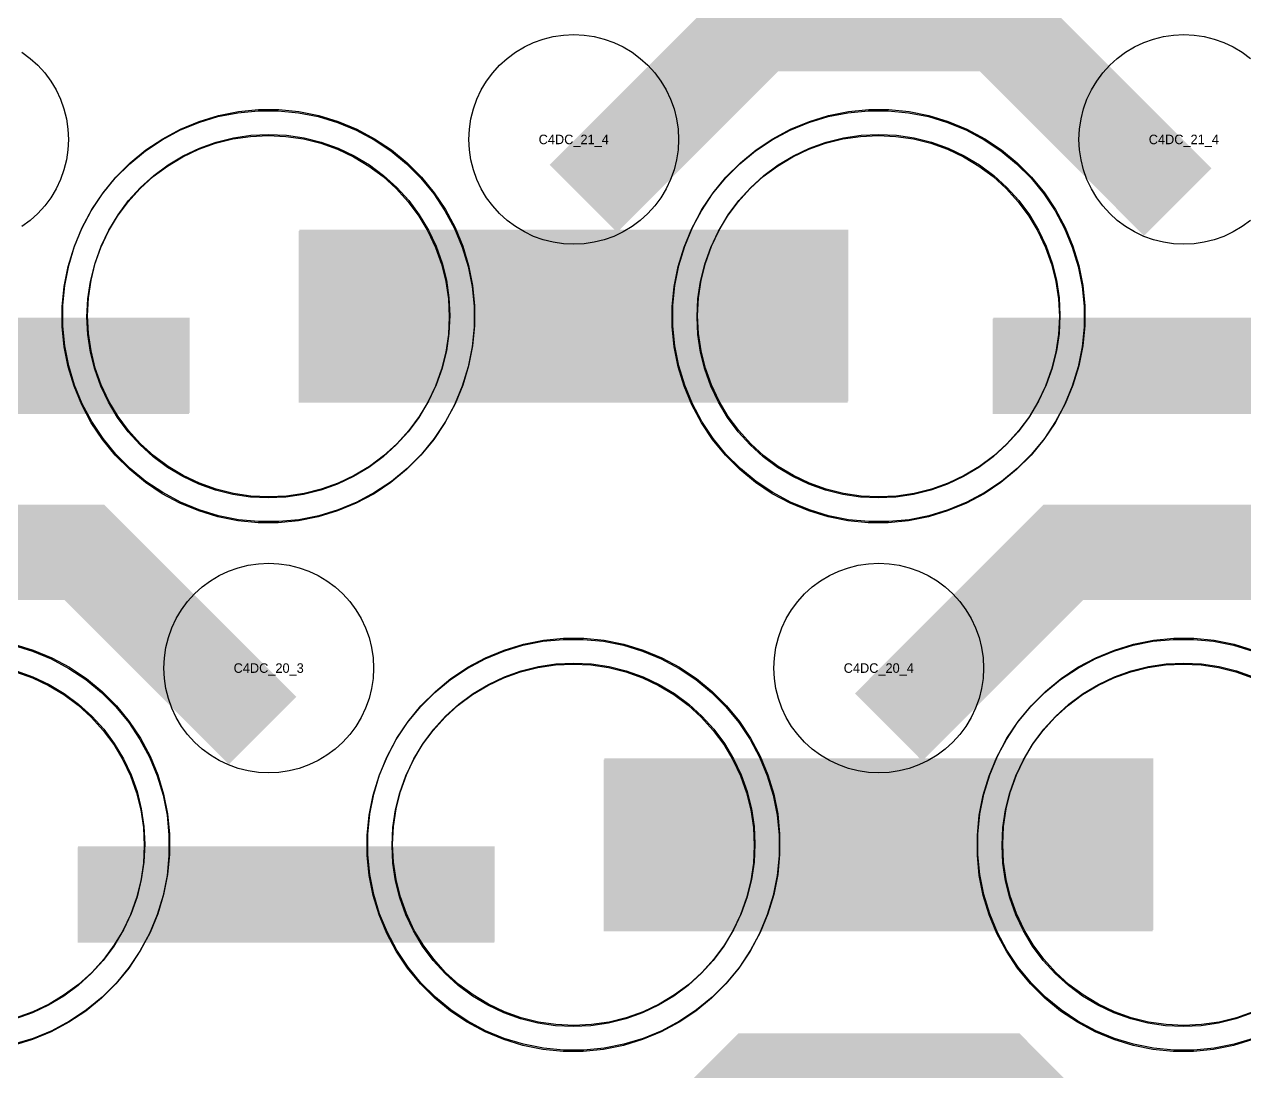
# Model space of a CAD drawing. Extents: x -11880 to 11880, y -14992 to 14992.
# Drawn here: x -10864.1 to -10544.1, y -12127.9 to -11853.4 of the extents above; entities that cross this region are included whole.
import ezdxf
from ezdxf.enums import TextEntityAlignment as Align

# ---------------------------------------------------------------- set-up
doc = ezdxf.new("R2010")
doc.units = 0
doc.header["$MEASUREMENT"] = 0
for name, color, linetype in [('GDS_775_DT_237', 138, 'CONTINUOUS'), ('RDL1_FS', 34, 'CONTINUOUS'), ('RDL_BS', 160, 'CONTINUOUS')]:
    doc.layers.add(name, color=color, linetype=linetype)

msp = doc.modelspace()

# ---------------------------------------------------------------- linework, layer by layer
at = {"layer": 'RDL1_FS', "color": 241, "true_color": 0xf7abae}
for points in [[(-10800.149, -11977.511), (-10804.806, -11977.282), (-10809.417, -11976.598), (-10813.94, -11975.466), (-10818.33, -11973.894), (-10822.544, -11971.902), (-10826.544, -11969.504), (-10830.289, -11966.726), (-10833.743, -11963.596), (-10836.873, -11960.142), (-10839.651, -11956.397), (-10842.049, -11952.397), (-10844.041, -11948.183), (-10845.613, -11943.793), (-10846.745, -11939.27), (-10847.429, -11934.659), (-10847.658, -11930.002), (-10847.429, -11925.345), (-10846.745, -11920.734), (-10845.613, -11916.211), (-10844.041, -11911.821), (-10842.049, -11907.607), (-10839.651, -11903.607), (-10836.873, -11899.862), (-10833.743, -11896.408), (-10830.289, -11893.278), (-10826.544, -11890.5), (-10822.544, -11888.102), (-10818.33, -11886.11), (-10813.94, -11884.538), (-10809.417, -11883.406), (-10804.806, -11882.722), (-10800.149, -11882.493), (-10795.492, -11882.722), (-10790.881, -11883.406), (-10786.358, -11884.538), (-10781.968, -11886.11), (-10777.754, -11888.102), (-10773.754, -11890.5), (-10770.009, -11893.278), (-10766.555, -11896.408), (-10763.425, -11899.862), (-10760.647, -11903.607), (-10758.249, -11907.607), (-10756.257, -11911.821), (-10754.685, -11916.211), (-10753.553, -11920.734), (-10752.869, -11925.345), (-10752.64, -11930.002), (-10752.869, -11934.659), (-10753.553, -11939.27), (-10754.685, -11943.793), (-10756.257, -11948.183), (-10758.249, -11952.397), (-10760.647, -11956.397), (-10763.425, -11960.142), (-10766.555, -11963.596), (-10770.009, -11966.726), (-10773.754, -11969.504), (-10777.754, -11971.902), (-10781.968, -11973.894), (-10786.358, -11975.466), (-10790.881, -11976.598), (-10795.492, -11977.282)], [(-10640.149, -11977.511), (-10644.806, -11977.282), (-10649.417, -11976.598), (-10653.94, -11975.466), (-10658.33, -11973.894), (-10662.544, -11971.902), (-10666.544, -11969.504), (-10670.289, -11966.726), (-10673.743, -11963.596), (-10676.873, -11960.142), (-10679.651, -11956.397), (-10682.049, -11952.397), (-10684.041, -11948.183), (-10685.613, -11943.793), (-10686.745, -11939.27), (-10687.429, -11934.659), (-10687.658, -11930.002), (-10687.429, -11925.345), (-10686.745, -11920.734), (-10685.613, -11916.211), (-10684.041, -11911.821), (-10682.049, -11907.607), (-10679.651, -11903.607), (-10676.873, -11899.862), (-10673.743, -11896.408), (-10670.289, -11893.278), (-10666.544, -11890.5), (-10662.544, -11888.102), (-10658.33, -11886.11), (-10653.94, -11884.538), (-10649.417, -11883.406), (-10644.806, -11882.722), (-10640.149, -11882.493), (-10635.492, -11882.722), (-10630.881, -11883.406), (-10626.358, -11884.538), (-10621.968, -11886.11), (-10617.754, -11888.102), (-10613.754, -11890.5), (-10610.009, -11893.278), (-10606.555, -11896.408), (-10603.425, -11899.862), (-10600.647, -11903.607), (-10598.249, -11907.607), (-10596.257, -11911.821), (-10594.685, -11916.211), (-10593.553, -11920.734), (-10592.869, -11925.345), (-10592.64, -11930.002), (-10592.869, -11934.659), (-10593.553, -11939.27), (-10594.685, -11943.793), (-10596.257, -11948.183), (-10598.249, -11952.397), (-10600.647, -11956.397), (-10603.425, -11960.142), (-10606.555, -11963.596), (-10610.009, -11966.726), (-10613.754, -11969.504), (-10617.754, -11971.902), (-10621.968, -11973.894), (-10626.358, -11975.466), (-10630.881, -11976.598), (-10635.492, -11977.282)], [(-10720.149, -12116.076), (-10724.806, -12115.847), (-10729.417, -12115.163), (-10733.94, -12114.031), (-10738.33, -12112.459), (-10742.544, -12110.467), (-10746.544, -12108.069), (-10750.289, -12105.291), (-10753.743, -12102.161), (-10756.873, -12098.707), (-10759.651, -12094.962), (-10762.049, -12090.962), (-10764.041, -12086.748), (-10765.613, -12082.358), (-10766.745, -12077.835), (-10767.429, -12073.224), (-10767.658, -12068.567), (-10767.429, -12063.91), (-10766.745, -12059.299), (-10765.613, -12054.776), (-10764.041, -12050.386), (-10762.049, -12046.172), (-10759.651, -12042.172), (-10756.873, -12038.427), (-10753.743, -12034.973), (-10750.289, -12031.843), (-10746.544, -12029.065), (-10742.544, -12026.667), (-10738.33, -12024.675), (-10733.94, -12023.103), (-10729.417, -12021.971), (-10724.806, -12021.287), (-10720.149, -12021.058), (-10715.492, -12021.287), (-10710.881, -12021.971), (-10706.358, -12023.103), (-10701.968, -12024.675), (-10697.754, -12026.667), (-10693.754, -12029.065), (-10690.009, -12031.843), (-10686.555, -12034.973), (-10683.425, -12038.427), (-10680.647, -12042.172), (-10678.249, -12046.172), (-10676.257, -12050.386), (-10674.685, -12054.776), (-10673.553, -12059.299), (-10672.869, -12063.91), (-10672.64, -12068.567), (-10672.869, -12073.224), (-10673.553, -12077.835), (-10674.685, -12082.358), (-10676.257, -12086.748), (-10678.249, -12090.962), (-10680.647, -12094.962), (-10683.425, -12098.707), (-10686.555, -12102.161), (-10690.009, -12105.291), (-10693.754, -12108.069), (-10697.754, -12110.467), (-10701.968, -12112.459), (-10706.358, -12114.031), (-10710.881, -12115.163), (-10715.492, -12115.847)]]:
    msp.add_lwpolyline(points, close=True, dxfattribs=at)
at = {"layer": 'RDL1_FS'}
for points in [[(-10800, -11977.229), (-10804.657, -11977), (-10809.268, -11976.316), (-10813.791, -11975.184), (-10818.181, -11973.612), (-10822.395, -11971.62), (-10826.395, -11969.222), (-10830.14, -11966.444), (-10833.594, -11963.314), (-10836.724, -11959.86), (-10839.502, -11956.115), (-10841.9, -11952.115), (-10843.892, -11947.901), (-10845.464, -11943.511), (-10846.596, -11938.988), (-10847.28, -11934.377), (-10847.509, -11929.72), (-10847.28, -11925.063), (-10846.596, -11920.452), (-10845.464, -11915.929), (-10843.892, -11911.539), (-10841.9, -11907.325), (-10839.502, -11903.325), (-10836.724, -11899.58), (-10833.594, -11896.126), (-10830.14, -11892.996), (-10826.395, -11890.218), (-10822.395, -11887.82), (-10818.181, -11885.828), (-10813.791, -11884.256), (-10809.268, -11883.124), (-10804.657, -11882.44), (-10800, -11882.211), (-10795.343, -11882.44), (-10790.732, -11883.124), (-10786.209, -11884.256), (-10781.819, -11885.828), (-10777.605, -11887.82), (-10773.605, -11890.218), (-10769.86, -11892.996), (-10766.406, -11896.126), (-10763.276, -11899.58), (-10760.498, -11903.325), (-10758.1, -11907.325), (-10756.108, -11911.539), (-10754.536, -11915.929), (-10753.404, -11920.452), (-10752.72, -11925.063), (-10752.491, -11929.72), (-10752.72, -11934.377), (-10753.404, -11938.988), (-10754.536, -11943.511), (-10756.108, -11947.901), (-10758.1, -11952.115), (-10760.498, -11956.115), (-10763.276, -11959.86), (-10766.406, -11963.314), (-10769.86, -11966.444), (-10773.605, -11969.222), (-10777.605, -11971.62), (-10781.819, -11973.612), (-10786.209, -11975.184), (-10790.732, -11976.316), (-10795.343, -11977)], [(-10640, -11977.229), (-10644.657, -11977), (-10649.268, -11976.316), (-10653.791, -11975.184), (-10658.181, -11973.612), (-10662.395, -11971.62), (-10666.395, -11969.222), (-10670.14, -11966.444), (-10673.594, -11963.314), (-10676.724, -11959.86), (-10679.502, -11956.115), (-10681.9, -11952.115), (-10683.892, -11947.901), (-10685.464, -11943.511), (-10686.596, -11938.988), (-10687.28, -11934.377), (-10687.509, -11929.72), (-10687.28, -11925.063), (-10686.596, -11920.452), (-10685.464, -11915.929), (-10683.892, -11911.539), (-10681.9, -11907.325), (-10679.502, -11903.325), (-10676.724, -11899.58), (-10673.594, -11896.126), (-10670.14, -11892.996), (-10666.395, -11890.218), (-10662.395, -11887.82), (-10658.181, -11885.828), (-10653.791, -11884.256), (-10649.268, -11883.124), (-10644.657, -11882.44), (-10640, -11882.211), (-10635.343, -11882.44), (-10630.732, -11883.124), (-10626.209, -11884.256), (-10621.819, -11885.828), (-10617.605, -11887.82), (-10613.605, -11890.218), (-10609.86, -11892.996), (-10606.406, -11896.126), (-10603.276, -11899.58), (-10600.498, -11903.325), (-10598.1, -11907.325), (-10596.108, -11911.539), (-10594.536, -11915.929), (-10593.404, -11920.452), (-10592.72, -11925.063), (-10592.491, -11929.72), (-10592.72, -11934.377), (-10593.404, -11938.988), (-10594.536, -11943.511), (-10596.108, -11947.901), (-10598.1, -11952.115), (-10600.498, -11956.115), (-10603.276, -11959.86), (-10606.406, -11963.314), (-10609.86, -11966.444), (-10613.605, -11969.222), (-10617.605, -11971.62), (-10621.819, -11973.612), (-10626.209, -11975.184), (-10630.732, -11976.316), (-10635.343, -11977)], [(-10720, -12115.794), (-10724.657, -12115.565), (-10729.268, -12114.881), (-10733.791, -12113.749), (-10738.181, -12112.177), (-10742.395, -12110.185), (-10746.395, -12107.787), (-10750.14, -12105.009), (-10753.594, -12101.879), (-10756.724, -12098.425), (-10759.502, -12094.68), (-10761.9, -12090.68), (-10763.892, -12086.466), (-10765.464, -12082.076), (-10766.596, -12077.553), (-10767.28, -12072.942), (-10767.509, -12068.285), (-10767.28, -12063.628), (-10766.596, -12059.017), (-10765.464, -12054.494), (-10763.892, -12050.104), (-10761.9, -12045.89), (-10759.502, -12041.89), (-10756.724, -12038.145), (-10753.594, -12034.691), (-10750.14, -12031.561), (-10746.395, -12028.783), (-10742.395, -12026.385), (-10738.181, -12024.393), (-10733.791, -12022.821), (-10729.268, -12021.689), (-10724.657, -12021.005), (-10720, -12020.776), (-10715.343, -12021.005), (-10710.732, -12021.689), (-10706.209, -12022.821), (-10701.819, -12024.393), (-10697.605, -12026.385), (-10693.605, -12028.783), (-10689.86, -12031.561), (-10686.406, -12034.691), (-10683.276, -12038.145), (-10680.498, -12041.89), (-10678.1, -12045.89), (-10676.108, -12050.104), (-10674.536, -12054.494), (-10673.404, -12059.017), (-10672.72, -12063.628), (-10672.491, -12068.285), (-10672.72, -12072.942), (-10673.404, -12077.553), (-10674.536, -12082.076), (-10676.108, -12086.466), (-10678.1, -12090.68), (-10680.498, -12094.68), (-10683.276, -12098.425), (-10686.406, -12101.879), (-10689.86, -12105.009), (-10693.605, -12107.787), (-10697.605, -12110.185), (-10701.819, -12112.177), (-10706.209, -12113.749), (-10710.732, -12114.881), (-10715.343, -12115.565)]]:
    msp.add_lwpolyline(points, close=True, dxfattribs=at)
at = {"layer": 'RDL1_FS', "color": 241, "true_color": 0xf7abae}
for points in [[(-10792.147, -11930.002, 45, 45, 0), (-10720.147, -11930.002, 45, 45, 0)], [(-10720.147, -11930.002, 45, 45, 0), (-10648.147, -11930.002, 45, 45, 0)], [(-10712.147, -12068.567, 45, 45, 0), (-10640.147, -12068.567, 45, 45, 0)], [(-10640.147, -12068.567, 45, 45, 0), (-10568.147, -12068.567, 45, 45, 0)]]:
    msp.add_lwpolyline(points, format="xyseb", dxfattribs=at)
at = {"layer": 'RDL1_FS'}
for points in [[(-10791.998, -11929.72, 45, 45, 0), (-10719.998, -11929.72, 45, 45, 0)], [(-10719.998, -11929.72, 45, 45, 0), (-10647.998, -11929.72, 45, 45, 0)], [(-10711.998, -12068.285, 45, 45, 0), (-10639.998, -12068.285, 45, 45, 0)], [(-10639.998, -12068.285, 45, 45, 0), (-10567.998, -12068.285, 45, 45, 0)]]:
    msp.add_lwpolyline(points, format="xyseb", dxfattribs=at)
at = {"layer": 'RDL1_FS', "color": 241, "true_color": 0xf7abae}
for points in [[(-10541.968, -12112.459), (-10546.358, -12114.031), (-10550.881, -12115.163), (-10555.492, -12115.847), (-10560.149, -12116.076), (-10564.806, -12115.847), (-10569.417, -12115.163), (-10573.94, -12114.031), (-10578.33, -12112.459), (-10582.544, -12110.467), (-10586.544, -12108.069), (-10590.289, -12105.291), (-10593.743, -12102.161), (-10596.873, -12098.707), (-10599.651, -12094.962), (-10602.049, -12090.962), (-10604.041, -12086.748), (-10605.613, -12082.358), (-10606.745, -12077.835), (-10607.429, -12073.224), (-10607.658, -12068.567), (-10607.429, -12063.91), (-10606.745, -12059.299), (-10605.613, -12054.776), (-10604.041, -12050.386), (-10602.049, -12046.172), (-10599.651, -12042.172), (-10596.873, -12038.427), (-10593.743, -12034.973), (-10590.289, -12031.843), (-10586.544, -12029.065), (-10582.544, -12026.667), (-10578.33, -12024.675), (-10573.94, -12023.103), (-10569.417, -12021.971), (-10564.806, -12021.287), (-10560.149, -12021.058), (-10555.492, -12021.287), (-10550.881, -12021.971), (-10546.358, -12023.103), (-10541.968, -12024.675)], [(-10866.358, -12023.103), (-10861.968, -12024.675), (-10857.754, -12026.667), (-10853.754, -12029.065), (-10850.009, -12031.843), (-10846.555, -12034.973), (-10843.425, -12038.427), (-10840.647, -12042.172), (-10838.249, -12046.172), (-10836.257, -12050.386), (-10834.685, -12054.776), (-10833.553, -12059.299), (-10832.869, -12063.91), (-10832.64, -12068.567), (-10832.869, -12073.224), (-10833.553, -12077.835), (-10834.685, -12082.358), (-10836.257, -12086.748), (-10838.249, -12090.962), (-10840.647, -12094.962), (-10843.425, -12098.707), (-10846.555, -12102.161), (-10850.009, -12105.291), (-10853.754, -12108.069), (-10857.754, -12110.467), (-10861.968, -12112.459), (-10866.358, -12114.031)]]:
    msp.add_lwpolyline(points, dxfattribs=at)
at = {"layer": 'RDL1_FS'}
for points in [[(-10541.819, -12112.177), (-10546.209, -12113.749), (-10550.732, -12114.881), (-10555.343, -12115.565), (-10560, -12115.794), (-10564.657, -12115.565), (-10569.268, -12114.881), (-10573.791, -12113.749), (-10578.181, -12112.177), (-10582.395, -12110.185), (-10586.395, -12107.787), (-10590.14, -12105.009), (-10593.594, -12101.879), (-10596.724, -12098.425), (-10599.502, -12094.68), (-10601.9, -12090.68), (-10603.892, -12086.466), (-10605.464, -12082.076), (-10606.596, -12077.553), (-10607.28, -12072.942), (-10607.509, -12068.285), (-10607.28, -12063.628), (-10606.596, -12059.017), (-10605.464, -12054.494), (-10603.892, -12050.104), (-10601.9, -12045.89), (-10599.502, -12041.89), (-10596.724, -12038.145), (-10593.594, -12034.691), (-10590.14, -12031.561), (-10586.395, -12028.783), (-10582.395, -12026.385), (-10578.181, -12024.393), (-10573.791, -12022.821), (-10569.268, -12021.689), (-10564.657, -12021.005), (-10560, -12020.776), (-10555.343, -12021.005), (-10550.732, -12021.689), (-10546.209, -12022.821), (-10541.819, -12024.393)], [(-10866.209, -12022.821), (-10861.819, -12024.393), (-10857.605, -12026.385), (-10853.605, -12028.783), (-10849.86, -12031.561), (-10846.406, -12034.691), (-10843.276, -12038.145), (-10840.498, -12041.89), (-10838.1, -12045.89), (-10836.108, -12050.104), (-10834.536, -12054.494), (-10833.404, -12059.017), (-10832.72, -12063.628), (-10832.491, -12068.285), (-10832.72, -12072.942), (-10833.404, -12077.553), (-10834.536, -12082.076), (-10836.108, -12086.466), (-10838.1, -12090.68), (-10840.498, -12094.68), (-10843.276, -12098.425), (-10846.406, -12101.879), (-10849.86, -12105.009), (-10853.605, -12107.787), (-10857.605, -12110.185), (-10861.819, -12112.177), (-10866.209, -12113.749)]]:
    msp.add_lwpolyline(points, dxfattribs=at)
at = {"layer": 'RDL_BS'}
for points in [[(-10717.438, -11899.034, 25, 25, 0), (-10671.623, -11853.219, 25, 25, 0), (-10638.07, -11853.219, 25, 25, 0)], [(-10561.599, -11899.933, 25, 25, 0), (-10608.313, -11853.219, 25, 25, 0), (-10638.071, -11853.219, 25, 25, 0)], [(-10929.984, -11942.733, 25, 25, 0), (-10820.719, -11942.733, 25, 25, 0)], [(-10609.984, -11942.733, 25, 25, 0), (-10500.719, -11942.733, 25, 25, 0)], [(-10801.599, -12038.498, 25, 25, 0), (-10848.313, -11991.784, 25, 25, 0), (-10878.071, -11991.784, 25, 25, 0)], [(-10637.438, -12037.599, 25, 25, 0), (-10591.623, -11991.784, 25, 25, 0), (-10558.07, -11991.784, 25, 25, 0)], [(-10481.599, -12038.498, 25, 25, 0), (-10528.313, -11991.784, 25, 25, 0), (-10558.071, -11991.784, 25, 25, 0)], [(-10849.984, -12081.298, 25, 25, 0), (-10740.719, -12081.298, 25, 25, 0)], [(-10717.438, -12176.159, 25, 25, 0), (-10671.623, -12130.344, 25, 25, 0), (-10638.07, -12130.344, 25, 25, 0)], [(-10561.599, -12177.058, 25, 25, 0), (-10608.313, -12130.344, 25, 25, 0), (-10638.071, -12130.344, 25, 25, 0)]]:
    msp.add_lwpolyline(points, format="xyseb", dxfattribs=at)
for points in [[(-10720, -11911.026), (-10722.693, -11910.894), (-10725.365, -11910.498), (-10727.984, -11909.841), (-10730.519, -11908.934), (-10732.956, -11907.782), (-10735.28, -11906.389), (-10737.443, -11904.786), (-10739.442, -11902.974), (-10741.254, -11900.975), (-10742.857, -11898.812), (-10744.25, -11896.488), (-10745.402, -11894.051), (-10746.309, -11891.516), (-10746.966, -11888.897), (-10747.362, -11886.225), (-10747.494, -11883.532), (-10747.362, -11880.839), (-10746.966, -11878.167), (-10746.309, -11875.548), (-10745.402, -11873.013), (-10744.25, -11870.576), (-10742.857, -11868.252), (-10741.254, -11866.089), (-10739.442, -11864.09), (-10737.443, -11862.278), (-10735.28, -11860.675), (-10732.956, -11859.282), (-10730.519, -11858.13), (-10727.984, -11857.223), (-10725.365, -11856.566), (-10722.693, -11856.17), (-10720, -11856.038), (-10717.307, -11856.17), (-10714.635, -11856.566), (-10712.016, -11857.223), (-10709.481, -11858.13), (-10707.044, -11859.282), (-10704.72, -11860.675), (-10702.557, -11862.278), (-10700.558, -11864.09), (-10698.746, -11866.089), (-10697.143, -11868.252), (-10695.75, -11870.576), (-10694.598, -11873.013), (-10693.691, -11875.548), (-10693.034, -11878.167), (-10692.638, -11880.839), (-10692.506, -11883.532), (-10692.638, -11886.225), (-10693.034, -11888.897), (-10693.691, -11891.516), (-10694.598, -11894.051), (-10695.75, -11896.488), (-10697.143, -11898.812), (-10698.746, -11900.975), (-10700.558, -11902.974), (-10702.557, -11904.786), (-10704.72, -11906.389), (-10707.044, -11907.782), (-10709.481, -11908.934), (-10712.016, -11909.841), (-10714.635, -11910.498), (-10717.307, -11910.894)], [(-10802.644, -11983.72), (-10807.938, -11983.203), (-10813.165, -11982.157), (-10818.205, -11980.626), (-10823.115, -11978.595), (-10827.777, -11976.103), (-10832.191, -11973.156), (-10836.292, -11969.794), (-10840.074, -11966.012), (-10843.436, -11961.911), (-10846.383, -11957.497), (-10848.875, -11952.835), (-10850.906, -11947.925), (-10852.437, -11942.885), (-10853.483, -11937.658), (-10854, -11932.364), (-10854, -11927.076), (-10853.483, -11921.782), (-10852.437, -11916.555), (-10850.906, -11911.515), (-10848.875, -11906.605), (-10846.383, -11901.943), (-10843.436, -11897.529), (-10840.074, -11893.428), (-10836.292, -11889.646), (-10832.191, -11886.284), (-10827.777, -11883.337), (-10823.115, -11880.845), (-10818.205, -11878.814), (-10813.165, -11877.283), (-10807.938, -11876.237), (-10802.644, -11875.72), (-10797.356, -11875.72), (-10792.062, -11876.237), (-10786.835, -11877.283), (-10781.795, -11878.814), (-10776.885, -11880.845), (-10772.223, -11883.337), (-10767.809, -11886.284), (-10763.708, -11889.646), (-10759.926, -11893.428), (-10756.564, -11897.529), (-10753.617, -11901.943), (-10751.125, -11906.605), (-10749.094, -11911.515), (-10747.563, -11916.555), (-10746.517, -11921.782), (-10746, -11927.076), (-10746, -11932.364), (-10746.517, -11937.658), (-10747.563, -11942.885), (-10749.094, -11947.925), (-10751.125, -11952.835), (-10753.617, -11957.497), (-10756.564, -11961.911), (-10759.926, -11966.012), (-10763.708, -11969.794), (-10767.809, -11973.156), (-10772.223, -11976.103), (-10776.885, -11978.595), (-10781.795, -11980.626), (-10786.835, -11982.157), (-10792.062, -11983.203), (-10797.356, -11983.72)], [(-10642.644, -11983.72), (-10647.938, -11983.203), (-10653.165, -11982.157), (-10658.205, -11980.626), (-10663.115, -11978.595), (-10667.777, -11976.103), (-10672.191, -11973.156), (-10676.292, -11969.794), (-10680.074, -11966.012), (-10683.436, -11961.911), (-10686.383, -11957.497), (-10688.875, -11952.835), (-10690.906, -11947.925), (-10692.437, -11942.885), (-10693.483, -11937.658), (-10694, -11932.364), (-10694, -11927.076), (-10693.483, -11921.782), (-10692.437, -11916.555), (-10690.906, -11911.515), (-10688.875, -11906.605), (-10686.383, -11901.943), (-10683.436, -11897.529), (-10680.074, -11893.428), (-10676.292, -11889.646), (-10672.191, -11886.284), (-10667.777, -11883.337), (-10663.115, -11880.845), (-10658.205, -11878.814), (-10653.165, -11877.283), (-10647.938, -11876.237), (-10642.644, -11875.72), (-10637.356, -11875.72), (-10632.062, -11876.237), (-10626.835, -11877.283), (-10621.795, -11878.814), (-10616.885, -11880.845), (-10612.223, -11883.337), (-10607.809, -11886.284), (-10603.708, -11889.646), (-10599.926, -11893.428), (-10596.564, -11897.529), (-10593.617, -11901.943), (-10591.125, -11906.605), (-10589.094, -11911.515), (-10587.563, -11916.555), (-10586.517, -11921.782), (-10586, -11927.076), (-10586, -11932.364), (-10586.517, -11937.658), (-10587.563, -11942.885), (-10589.094, -11947.925), (-10591.125, -11952.835), (-10593.617, -11957.497), (-10596.564, -11961.911), (-10599.926, -11966.012), (-10603.708, -11969.794), (-10607.809, -11973.156), (-10612.223, -11976.103), (-10616.885, -11978.595), (-10621.795, -11980.626), (-10626.835, -11982.157), (-10632.062, -11983.203), (-10637.356, -11983.72)], [(-10800, -12049.591), (-10802.693, -12049.459), (-10805.365, -12049.063), (-10807.984, -12048.406), (-10810.519, -12047.499), (-10812.956, -12046.347), (-10815.28, -12044.954), (-10817.443, -12043.351), (-10819.442, -12041.539), (-10821.254, -12039.54), (-10822.857, -12037.377), (-10824.25, -12035.053), (-10825.402, -12032.616), (-10826.309, -12030.081), (-10826.966, -12027.462), (-10827.362, -12024.79), (-10827.494, -12022.097), (-10827.362, -12019.404), (-10826.966, -12016.732), (-10826.309, -12014.113), (-10825.402, -12011.578), (-10824.25, -12009.141), (-10822.857, -12006.817), (-10821.254, -12004.654), (-10819.442, -12002.655), (-10817.443, -12000.843), (-10815.28, -11999.24), (-10812.956, -11997.847), (-10810.519, -11996.695), (-10807.984, -11995.788), (-10805.365, -11995.131), (-10802.693, -11994.735), (-10800, -11994.603), (-10797.307, -11994.735), (-10794.635, -11995.131), (-10792.016, -11995.788), (-10789.481, -11996.695), (-10787.044, -11997.847), (-10784.72, -11999.24), (-10782.557, -12000.843), (-10780.558, -12002.655), (-10778.746, -12004.654), (-10777.143, -12006.817), (-10775.75, -12009.141), (-10774.598, -12011.578), (-10773.691, -12014.113), (-10773.034, -12016.732), (-10772.638, -12019.404), (-10772.506, -12022.097), (-10772.638, -12024.79), (-10773.034, -12027.462), (-10773.691, -12030.081), (-10774.598, -12032.616), (-10775.75, -12035.053), (-10777.143, -12037.377), (-10778.746, -12039.54), (-10780.558, -12041.539), (-10782.557, -12043.351), (-10784.72, -12044.954), (-10787.044, -12046.347), (-10789.481, -12047.499), (-10792.016, -12048.406), (-10794.635, -12049.063), (-10797.307, -12049.459)], [(-10640, -12049.591), (-10642.693, -12049.459), (-10645.365, -12049.063), (-10647.984, -12048.406), (-10650.519, -12047.499), (-10652.956, -12046.347), (-10655.28, -12044.954), (-10657.443, -12043.351), (-10659.442, -12041.539), (-10661.254, -12039.54), (-10662.857, -12037.377), (-10664.25, -12035.053), (-10665.402, -12032.616), (-10666.309, -12030.081), (-10666.966, -12027.462), (-10667.362, -12024.79), (-10667.494, -12022.097), (-10667.362, -12019.404), (-10666.966, -12016.732), (-10666.309, -12014.113), (-10665.402, -12011.578), (-10664.25, -12009.141), (-10662.857, -12006.817), (-10661.254, -12004.654), (-10659.442, -12002.655), (-10657.443, -12000.843), (-10655.28, -11999.24), (-10652.956, -11997.847), (-10650.519, -11996.695), (-10647.984, -11995.788), (-10645.365, -11995.131), (-10642.693, -11994.735), (-10640, -11994.603), (-10637.307, -11994.735), (-10634.635, -11995.131), (-10632.016, -11995.788), (-10629.481, -11996.695), (-10627.044, -11997.847), (-10624.72, -11999.24), (-10622.557, -12000.843), (-10620.558, -12002.655), (-10618.746, -12004.654), (-10617.143, -12006.817), (-10615.75, -12009.141), (-10614.598, -12011.578), (-10613.691, -12014.113), (-10613.034, -12016.732), (-10612.638, -12019.404), (-10612.506, -12022.097), (-10612.638, -12024.79), (-10613.034, -12027.462), (-10613.691, -12030.081), (-10614.598, -12032.616), (-10615.75, -12035.053), (-10617.143, -12037.377), (-10618.746, -12039.54), (-10620.558, -12041.539), (-10622.557, -12043.351), (-10624.72, -12044.954), (-10627.044, -12046.347), (-10629.481, -12047.499), (-10632.016, -12048.406), (-10634.635, -12049.063), (-10637.307, -12049.459)], [(-10722.644, -12122.285), (-10727.938, -12121.768), (-10733.165, -12120.722), (-10738.205, -12119.191), (-10743.115, -12117.16), (-10747.777, -12114.668), (-10752.191, -12111.721), (-10756.292, -12108.359), (-10760.074, -12104.577), (-10763.436, -12100.476), (-10766.383, -12096.062), (-10768.875, -12091.4), (-10770.906, -12086.49), (-10772.437, -12081.45), (-10773.483, -12076.223), (-10774, -12070.929), (-10774, -12065.641), (-10773.483, -12060.347), (-10772.437, -12055.12), (-10770.906, -12050.08), (-10768.875, -12045.17), (-10766.383, -12040.508), (-10763.436, -12036.094), (-10760.074, -12031.993), (-10756.292, -12028.211), (-10752.191, -12024.849), (-10747.777, -12021.902), (-10743.115, -12019.41), (-10738.205, -12017.379), (-10733.165, -12015.848), (-10727.938, -12014.802), (-10722.644, -12014.285), (-10717.356, -12014.285), (-10712.062, -12014.802), (-10706.835, -12015.848), (-10701.795, -12017.379), (-10696.885, -12019.41), (-10692.223, -12021.902), (-10687.809, -12024.849), (-10683.708, -12028.211), (-10679.926, -12031.993), (-10676.564, -12036.094), (-10673.617, -12040.508), (-10671.125, -12045.17), (-10669.094, -12050.08), (-10667.563, -12055.12), (-10666.517, -12060.347), (-10666, -12065.641), (-10666, -12070.929), (-10666.517, -12076.223), (-10667.563, -12081.45), (-10669.094, -12086.49), (-10671.125, -12091.4), (-10673.617, -12096.062), (-10676.564, -12100.476), (-10679.926, -12104.577), (-10683.708, -12108.359), (-10687.809, -12111.721), (-10692.223, -12114.668), (-10696.885, -12117.16), (-10701.795, -12119.191), (-10706.835, -12120.722), (-10712.062, -12121.768), (-10717.356, -12122.285)]]:
    msp.add_lwpolyline(points, close=True, dxfattribs=at)
for points in [[(-10542.557, -11904.786), (-10544.72, -11906.389), (-10547.044, -11907.782), (-10549.481, -11908.934), (-10552.016, -11909.841), (-10554.635, -11910.498), (-10557.307, -11910.894), (-10560, -11911.026), (-10562.693, -11910.894), (-10565.365, -11910.498), (-10567.984, -11909.841), (-10570.519, -11908.934), (-10572.956, -11907.782), (-10575.28, -11906.389), (-10577.443, -11904.786), (-10579.442, -11902.974), (-10581.254, -11900.975), (-10582.857, -11898.812), (-10584.25, -11896.488), (-10585.402, -11894.051), (-10586.309, -11891.516), (-10586.966, -11888.897), (-10587.362, -11886.225), (-10587.494, -11883.532), (-10587.362, -11880.839), (-10586.966, -11878.167), (-10586.309, -11875.548), (-10585.402, -11873.013), (-10584.25, -11870.576), (-10582.857, -11868.252), (-10581.254, -11866.089), (-10579.442, -11864.09), (-10577.443, -11862.278), (-10575.28, -11860.675), (-10572.956, -11859.282), (-10570.519, -11858.13), (-10567.984, -11857.223), (-10565.365, -11856.566), (-10562.693, -11856.17), (-10560, -11856.038), (-10557.307, -11856.17), (-10554.635, -11856.566), (-10552.016, -11857.223), (-10549.481, -11858.13), (-10547.044, -11859.282), (-10544.72, -11860.675), (-10542.557, -11862.278)], [(-10864.72, -11860.675), (-10862.557, -11862.278), (-10860.558, -11864.09), (-10858.746, -11866.089), (-10857.143, -11868.252), (-10855.75, -11870.576), (-10854.598, -11873.013), (-10853.691, -11875.548), (-10853.034, -11878.167), (-10852.638, -11880.839), (-10852.506, -11883.532), (-10852.638, -11886.225), (-10853.034, -11888.897), (-10853.691, -11891.516), (-10854.598, -11894.051), (-10855.75, -11896.488), (-10857.143, -11898.812), (-10858.746, -11900.975), (-10860.558, -11902.974), (-10862.557, -11904.786), (-10864.72, -11906.389)], [(-10866.835, -12015.848), (-10861.795, -12017.379), (-10856.885, -12019.41), (-10852.223, -12021.902), (-10847.809, -12024.849), (-10843.708, -12028.211), (-10839.926, -12031.993), (-10836.564, -12036.094), (-10833.617, -12040.508), (-10831.125, -12045.17), (-10829.094, -12050.08), (-10827.563, -12055.12), (-10826.517, -12060.347), (-10826, -12065.641), (-10826, -12070.929), (-10826.517, -12076.223), (-10827.563, -12081.45), (-10829.094, -12086.49), (-10831.125, -12091.4), (-10833.617, -12096.062), (-10836.564, -12100.476), (-10839.926, -12104.577), (-10843.708, -12108.359), (-10847.809, -12111.721), (-10852.223, -12114.668), (-10856.885, -12117.16), (-10861.795, -12119.191), (-10866.835, -12120.722)], [(-10541.795, -12119.191), (-10546.835, -12120.722), (-10552.062, -12121.768), (-10557.356, -12122.285), (-10562.644, -12122.285), (-10567.938, -12121.768), (-10573.165, -12120.722), (-10578.205, -12119.191), (-10583.115, -12117.16), (-10587.777, -12114.668), (-10592.191, -12111.721), (-10596.292, -12108.359), (-10600.074, -12104.577), (-10603.436, -12100.476), (-10606.383, -12096.062), (-10608.875, -12091.4), (-10610.906, -12086.49), (-10612.437, -12081.45), (-10613.483, -12076.223), (-10614, -12070.929), (-10614, -12065.641), (-10613.483, -12060.347), (-10612.437, -12055.12), (-10610.906, -12050.08), (-10608.875, -12045.17), (-10606.383, -12040.508), (-10603.436, -12036.094), (-10600.074, -12031.993), (-10596.292, -12028.211), (-10592.191, -12024.849), (-10587.777, -12021.902), (-10583.115, -12019.41), (-10578.205, -12017.379), (-10573.165, -12015.848), (-10567.938, -12014.802), (-10562.644, -12014.285), (-10557.356, -12014.285), (-10552.062, -12014.802), (-10546.835, -12015.848), (-10541.795, -12017.379)]]:
    msp.add_lwpolyline(points, dxfattribs=at)
at = {"layer": 'RDL_BS', "color": 241, "true_color": 0xf7abae}
for points in [[(-10802.793, -11984.002), (-10808.087, -11983.485), (-10813.314, -11982.439), (-10818.354, -11980.908), (-10823.264, -11978.877), (-10827.926, -11976.385), (-10832.34, -11973.438), (-10836.441, -11970.076), (-10840.223, -11966.294), (-10843.585, -11962.193), (-10846.532, -11957.779), (-10849.024, -11953.117), (-10851.055, -11948.207), (-10852.586, -11943.167), (-10853.632, -11937.94), (-10854.149, -11932.646), (-10854.149, -11927.358), (-10853.632, -11922.064), (-10852.586, -11916.837), (-10851.055, -11911.797), (-10849.024, -11906.887), (-10846.532, -11902.225), (-10843.585, -11897.811), (-10840.223, -11893.71), (-10836.441, -11889.928), (-10832.34, -11886.566), (-10827.926, -11883.619), (-10823.264, -11881.127), (-10818.354, -11879.096), (-10813.314, -11877.565), (-10808.087, -11876.519), (-10802.793, -11876.002), (-10797.505, -11876.002), (-10792.211, -11876.519), (-10786.984, -11877.565), (-10781.944, -11879.096), (-10777.034, -11881.127), (-10772.372, -11883.619), (-10767.958, -11886.566), (-10763.857, -11889.928), (-10760.075, -11893.71), (-10756.713, -11897.811), (-10753.766, -11902.225), (-10751.274, -11906.887), (-10749.243, -11911.797), (-10747.712, -11916.837), (-10746.666, -11922.064), (-10746.149, -11927.358), (-10746.149, -11932.646), (-10746.666, -11937.94), (-10747.712, -11943.167), (-10749.243, -11948.207), (-10751.274, -11953.117), (-10753.766, -11957.779), (-10756.713, -11962.193), (-10760.075, -11966.294), (-10763.857, -11970.076), (-10767.958, -11973.438), (-10772.372, -11976.385), (-10777.034, -11978.877), (-10781.944, -11980.908), (-10786.984, -11982.439), (-10792.211, -11983.485), (-10797.505, -11984.002)], [(-10642.793, -11984.002), (-10648.087, -11983.485), (-10653.314, -11982.439), (-10658.354, -11980.908), (-10663.264, -11978.877), (-10667.926, -11976.385), (-10672.34, -11973.438), (-10676.441, -11970.076), (-10680.223, -11966.294), (-10683.585, -11962.193), (-10686.532, -11957.779), (-10689.024, -11953.117), (-10691.055, -11948.207), (-10692.586, -11943.167), (-10693.632, -11937.94), (-10694.149, -11932.646), (-10694.149, -11927.358), (-10693.632, -11922.064), (-10692.586, -11916.837), (-10691.055, -11911.797), (-10689.024, -11906.887), (-10686.532, -11902.225), (-10683.585, -11897.811), (-10680.223, -11893.71), (-10676.441, -11889.928), (-10672.34, -11886.566), (-10667.926, -11883.619), (-10663.264, -11881.127), (-10658.354, -11879.096), (-10653.314, -11877.565), (-10648.087, -11876.519), (-10642.793, -11876.002), (-10637.505, -11876.002), (-10632.211, -11876.519), (-10626.984, -11877.565), (-10621.944, -11879.096), (-10617.034, -11881.127), (-10612.372, -11883.619), (-10607.958, -11886.566), (-10603.857, -11889.928), (-10600.075, -11893.71), (-10596.713, -11897.811), (-10593.766, -11902.225), (-10591.274, -11906.887), (-10589.243, -11911.797), (-10587.712, -11916.837), (-10586.666, -11922.064), (-10586.149, -11927.358), (-10586.149, -11932.646), (-10586.666, -11937.94), (-10587.712, -11943.167), (-10589.243, -11948.207), (-10591.274, -11953.117), (-10593.766, -11957.779), (-10596.713, -11962.193), (-10600.075, -11966.294), (-10603.857, -11970.076), (-10607.958, -11973.438), (-10612.372, -11976.385), (-10617.034, -11978.877), (-10621.944, -11980.908), (-10626.984, -11982.439), (-10632.211, -11983.485), (-10637.505, -11984.002)], [(-10722.793, -12122.567), (-10728.087, -12122.05), (-10733.314, -12121.004), (-10738.354, -12119.473), (-10743.264, -12117.442), (-10747.926, -12114.95), (-10752.34, -12112.003), (-10756.441, -12108.641), (-10760.223, -12104.859), (-10763.585, -12100.758), (-10766.532, -12096.344), (-10769.024, -12091.682), (-10771.055, -12086.772), (-10772.586, -12081.732), (-10773.632, -12076.505), (-10774.149, -12071.211), (-10774.149, -12065.923), (-10773.632, -12060.629), (-10772.586, -12055.402), (-10771.055, -12050.362), (-10769.024, -12045.452), (-10766.532, -12040.79), (-10763.585, -12036.376), (-10760.223, -12032.275), (-10756.441, -12028.493), (-10752.34, -12025.131), (-10747.926, -12022.184), (-10743.264, -12019.692), (-10738.354, -12017.661), (-10733.314, -12016.13), (-10728.087, -12015.084), (-10722.793, -12014.567), (-10717.505, -12014.567), (-10712.211, -12015.084), (-10706.984, -12016.13), (-10701.944, -12017.661), (-10697.034, -12019.692), (-10692.372, -12022.184), (-10687.958, -12025.131), (-10683.857, -12028.493), (-10680.075, -12032.275), (-10676.713, -12036.376), (-10673.766, -12040.79), (-10671.274, -12045.452), (-10669.243, -12050.362), (-10667.712, -12055.402), (-10666.666, -12060.629), (-10666.149, -12065.923), (-10666.149, -12071.211), (-10666.666, -12076.505), (-10667.712, -12081.732), (-10669.243, -12086.772), (-10671.274, -12091.682), (-10673.766, -12096.344), (-10676.713, -12100.758), (-10680.075, -12104.859), (-10683.857, -12108.641), (-10687.958, -12112.003), (-10692.372, -12114.95), (-10697.034, -12117.442), (-10701.944, -12119.473), (-10706.984, -12121.004), (-10712.211, -12122.05), (-10717.505, -12122.567)]]:
    msp.add_lwpolyline(points, close=True, dxfattribs=at)
for points in [[(-10930.133, -11943.015, 25, 25, 0), (-10820.868, -11943.015, 25, 25, 0)], [(-10610.133, -11943.015, 25, 25, 0), (-10500.868, -11943.015, 25, 25, 0)], [(-10850.133, -12081.58, 25, 25, 0), (-10740.868, -12081.58, 25, 25, 0)]]:
    msp.add_lwpolyline(points, format="xyseb", dxfattribs=at)
for points in [[(-10541.944, -12119.473), (-10546.984, -12121.004), (-10552.211, -12122.05), (-10557.505, -12122.567), (-10562.793, -12122.567), (-10568.087, -12122.05), (-10573.314, -12121.004), (-10578.354, -12119.473), (-10583.264, -12117.442), (-10587.926, -12114.95), (-10592.34, -12112.003), (-10596.441, -12108.641), (-10600.223, -12104.859), (-10603.585, -12100.758), (-10606.532, -12096.344), (-10609.024, -12091.682), (-10611.055, -12086.772), (-10612.586, -12081.732), (-10613.632, -12076.505), (-10614.149, -12071.211), (-10614.149, -12065.923), (-10613.632, -12060.629), (-10612.586, -12055.402), (-10611.055, -12050.362), (-10609.024, -12045.452), (-10606.532, -12040.79), (-10603.585, -12036.376), (-10600.223, -12032.275), (-10596.441, -12028.493), (-10592.34, -12025.131), (-10587.926, -12022.184), (-10583.264, -12019.692), (-10578.354, -12017.661), (-10573.314, -12016.13), (-10568.087, -12015.084), (-10562.793, -12014.567), (-10557.505, -12014.567), (-10552.211, -12015.084), (-10546.984, -12016.13), (-10541.944, -12017.661)], [(-10866.984, -12016.13), (-10861.944, -12017.661), (-10857.034, -12019.692), (-10852.372, -12022.184), (-10847.958, -12025.131), (-10843.857, -12028.493), (-10840.075, -12032.275), (-10836.713, -12036.376), (-10833.766, -12040.79), (-10831.274, -12045.452), (-10829.243, -12050.362), (-10827.712, -12055.402), (-10826.666, -12060.629), (-10826.149, -12065.923), (-10826.149, -12071.211), (-10826.666, -12076.505), (-10827.712, -12081.732), (-10829.243, -12086.772), (-10831.274, -12091.682), (-10833.766, -12096.344), (-10836.713, -12100.758), (-10840.075, -12104.859), (-10843.857, -12108.641), (-10847.958, -12112.003), (-10852.372, -12114.95), (-10857.034, -12117.442), (-10861.944, -12119.473), (-10866.984, -12121.004)]]:
    msp.add_lwpolyline(points, dxfattribs=at)

# ---------------------------------------------------------------- texts
at = {"layer": 'GDS_775_DT_237'}
for s, p in [('C4DC_21_4', (-10720, -11883.532)), ('C4DC_21_4', (-10720, -11883.532)), ('C4DC_21_4', (-10560, -11883.532)), ('C4DC_21_4', (-10560, -11883.532)), ('C4DC_20_3', (-10800, -12022.097)), ('C4DC_20_3', (-10800, -12022.097)), ('C4DC_20_4', (-10640, -12022.097)), ('C4DC_20_4', (-10640, -12022.097))]:
    msp.add_text(s, height=2.5, dxfattribs=at).set_placement(p, align=Align.MIDDLE_CENTER)

doc.saveas('drawing.dxf')
